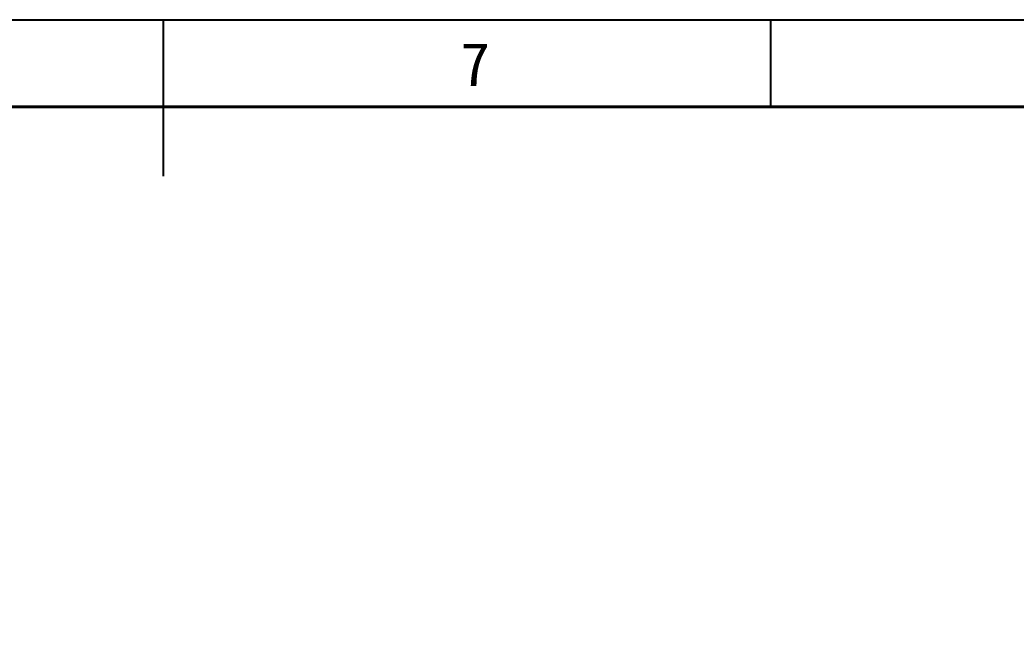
# Model space of a CAD drawing. Header units: millimetres. Extents: x 55614 to 110757, y -66981 to -47484.
# Drawn here: x 68858 to 72626, y -49795 to -47484 of the extents above; entities that cross this region are included whole.
import ezdxf

# ---------------------------------------------------------------- set-up
doc = ezdxf.new("R2010")
doc.units = ezdxf.units.MM
doc.layers.add('FORM', color=7, linetype='Continuous')
doc.layers.add('LY_Partlib2', color=7, linetype='Continuous')
doc.styles.add('KEHUA', font='STFANGSO.TTF')

# ---------------------------------------------------------------- blocks, each defined once
blk = doc.blocks.new('1')
at = {"layer": 'FORM', "color": 4}
for p, q in [((2016.24, 2977.084), (2016.24, 2968.034)), ((2051.433, 2977.084), (2051.433, 2972.057))]:
    blk.add_line(p, q, dxfattribs=at)
at = {"layer": 'FORM', "color": 6}
blk.add_lwpolyline([(1805.08, 2977.084), (2227.4, 2977.084), (2227.4, 2678.443), (1805.08, 2678.443)], close=True, dxfattribs=at)
at = {"layer": 'FORM', "color": 8, "lineweight": 40}
blk.add_lwpolyline([(1810.107, 2683.471), (2222.372, 2683.471), (2222.372, 2972.057), (1810.107, 2972.057)], close=True, dxfattribs=at)
at = {"layer": 'FORM', "color": 4, "style": 'KEHUA'}
blk.add_text('7', height=2.514, dxfattribs=at).set_placement((2033.461, 2973.255))

msp = doc.modelspace()

# ---------------------------------------------------------------- block references
at = {"layer": 'LY_Partlib2', "xscale": 65.28547535580151, "yscale": 65.28547535580151, "zscale": 65.28547535580151}
msp.add_blockref('1', (-62231.106, -241844.639), dxfattribs=at)

doc.saveas('drawing.dxf')
